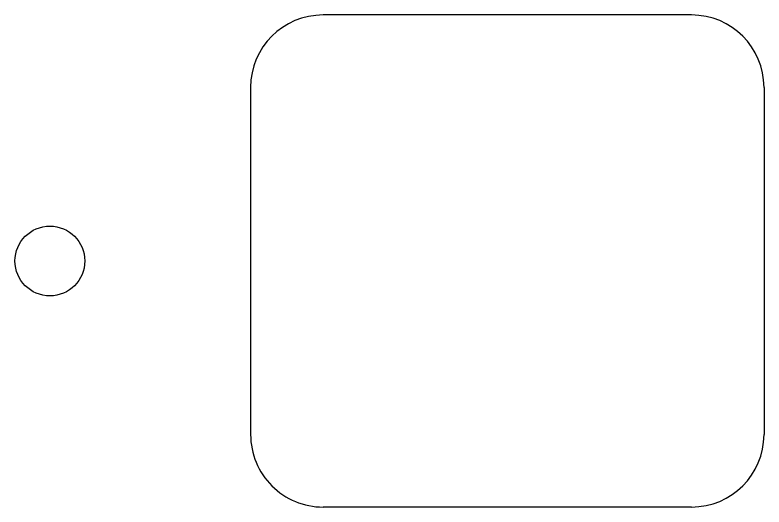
# Model space of a CAD drawing. Header units: millimetres. Extents: x -10 to 277, y -95 to 18.
# Drawn here: x 14.48 to 35.92, y -83.25 to -69.15 of the extents above; entities that cross this region are included whole.
import ezdxf

# ---------------------------------------------------------------- set-up
doc = ezdxf.new("R2010")
doc.units = ezdxf.units.MM
doc.header["$MEASUREMENT"] = 0
doc.layers.add('BLACK', color=7, linetype='CONTINUOUS')

msp = doc.modelspace()

# ---------------------------------------------------------------- linework, layer by layer
at = {"layer": 'BLACK', "linetype": 'Continuous'}
for p, q in [((33.849998, -69.15), (23.300002, -69.15)), ((21.224998, -71.225004), (21.224998, -81.174998)), ((35.924998, -71.225), (35.924998, -81.175)), ((33.849998, -83.25), (23.300001, -83.25))]:
    msp.add_line(p, q, dxfattribs=at)
at = {"layer": 'BLACK'}
msp.add_circle((15.478125, -76.2), 1, dxfattribs=at)
for centre, radius, start, end in [((23.300002, -71.225004), 2.075004, 90, 180), ((33.849998, -71.225), 2.075, 0, 90), ((23.3, -81.174998), 2.075002, 180, 270.0000276), ((33.849998, -81.175), 2.075, 270, 0)]:
    msp.add_arc(centre, radius, start, end, dxfattribs=at)

doc.saveas('drawing.dxf')
